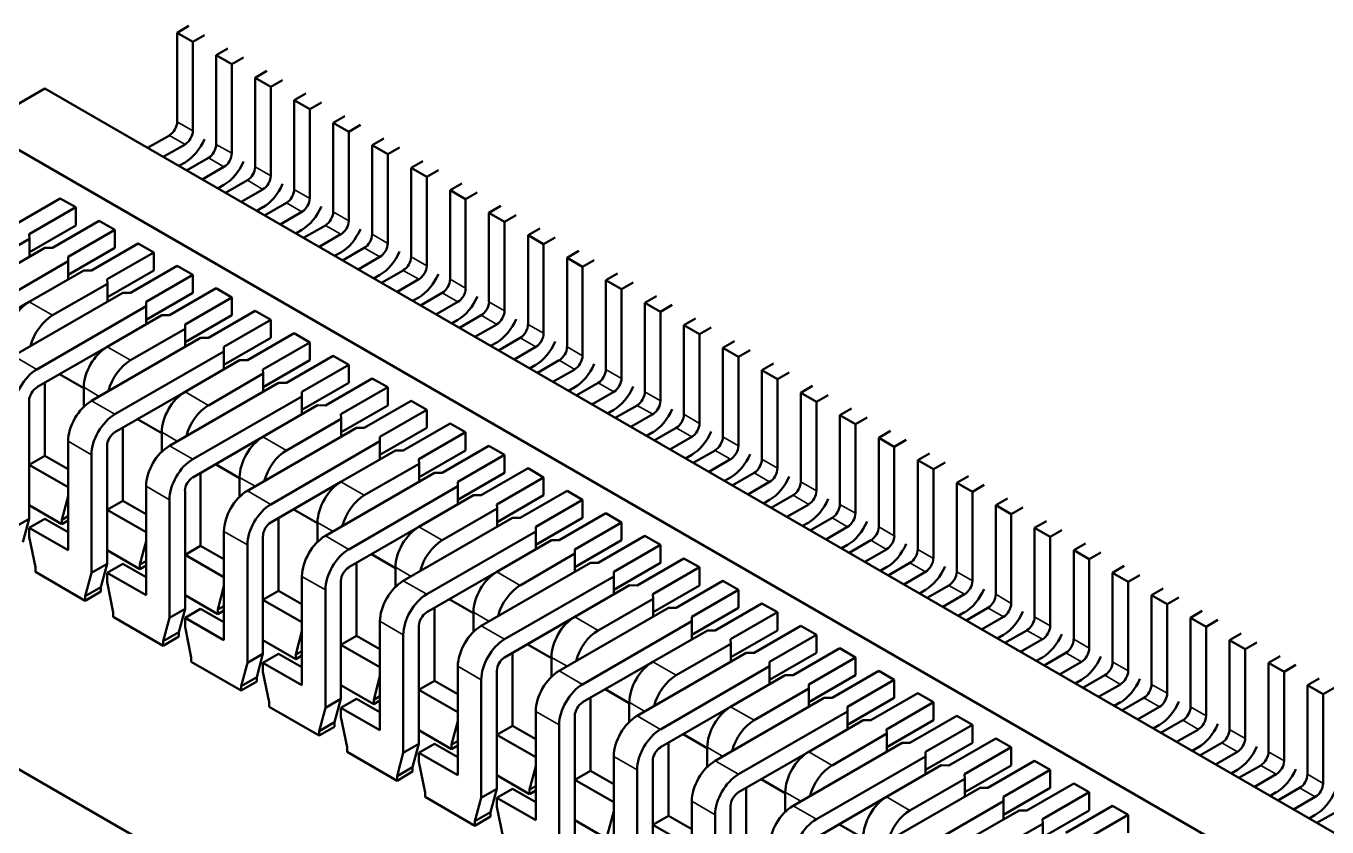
# Model space of a CAD drawing. Header units: millimetres. Extents: x 3137 to 5094, y 789 to 1822.
# Drawn here: x 3994.43 to 4006.23, y 1504.37 to 1511.64 of the extents above; entities that cross this region are included whole.
import ezdxf

# ---------------------------------------------------------------- set-up
doc = ezdxf.new("R2010")
doc.units = ezdxf.units.MM
doc.header["$LTSCALE"] = 1.8
doc.layers.add('외형선(ISO)', color=7, linetype='Continuous', lineweight=50)
doc.layers.add('좁은 외형선(ISO)', color=7, linetype='Continuous', lineweight=35)

msp = doc.modelspace()

# ---------------------------------------------------------------- linework, layer by layer
at = {"layer": '외형선(ISO)'}
for p, q in [((3995.91, 1511.638), (3995.804, 1511.577)), ((3995.804, 1510.768), (3995.804, 1511.577)), ((3995.945, 1511.495), (3995.804, 1511.577)), ((3995.945, 1511.495), (3996.052, 1511.556)), ((3995.945, 1510.687), (3995.945, 1511.495)), ((3996.158, 1511.372), (3996.264, 1511.434)), ((3996.299, 1511.291), (3996.158, 1511.372)), ((3996.158, 1510.564), (3996.158, 1511.372)), ((3996.405, 1511.352), (3996.299, 1511.291)), ((3996.299, 1510.483), (3996.299, 1511.291)), ((3996.617, 1511.23), (3996.511, 1511.168)), ((3996.653, 1511.087), (3996.511, 1511.168)), ((3996.511, 1510.36), (3996.511, 1511.168)), ((3996.653, 1511.087), (3996.759, 1511.148)), ((3996.653, 1510.279), (3996.653, 1511.087)), ((3994.602, 1511.07), (3994.001, 1510.723)), ((4024.159, 1494.006), (3994.602, 1511.07)), ((3996.865, 1510.964), (3996.971, 1511.025)), ((3997.006, 1510.883), (3996.865, 1510.964)), ((3996.865, 1510.156), (3996.865, 1510.964)), ((3997.112, 1510.944), (3997.006, 1510.883)), ((3997.006, 1510.074), (3997.006, 1510.883)), ((3997.324, 1510.821), (3997.218, 1510.76)), ((3997.36, 1510.678), (3997.218, 1510.76)), ((3997.218, 1509.952), (3997.218, 1510.76)), ((3997.36, 1510.678), (3997.466, 1510.74)), ((3994.001, 1510.723), (4023.558, 1493.659)), ((3995.733, 1510.646), (3995.535, 1510.532)), ((3997.36, 1509.87), (3997.36, 1510.678)), ((3997.572, 1510.556), (3997.678, 1510.617)), ((3995.875, 1510.564), (3995.677, 1510.45)), ((3997.572, 1509.748), (3997.572, 1510.556)), ((3997.713, 1510.474), (3997.572, 1510.556)), ((3997.819, 1510.536), (3997.713, 1510.474)), ((3995.875, 1510.401), (3995.818, 1510.368)), ((3995.889, 1510.327), (3996.087, 1510.442)), ((3997.713, 1509.666), (3997.713, 1510.474)), ((3998.031, 1510.413), (3997.925, 1510.352)), ((3996.228, 1510.36), (3996.03, 1510.246)), ((3998.067, 1510.27), (3997.925, 1510.352)), ((3997.925, 1509.544), (3997.925, 1510.352)), ((3998.067, 1510.27), (3998.173, 1510.331)), ((3998.067, 1509.462), (3998.067, 1510.27)), ((3996.172, 1510.164), (3996.228, 1510.197)), ((3996.44, 1510.238), (3996.242, 1510.123)), ((3996.582, 1510.156), (3996.384, 1510.042)), ((3998.279, 1510.148), (3998.385, 1510.209)), ((3998.279, 1509.34), (3998.279, 1510.148)), ((3998.42, 1510.066), (3998.279, 1510.148)), ((3994.743, 1510.074), (3994.319, 1509.829)), ((3994.885, 1509.993), (3994.743, 1510.074)), ((3996.596, 1509.919), (3996.794, 1510.034)), ((3998.526, 1510.127), (3998.42, 1510.066)), ((3998.42, 1509.258), (3998.42, 1510.066)), ((3994.885, 1509.993), (3994.461, 1509.748)), ((3994.885, 1509.993), (3994.885, 1509.829)), ((3996.582, 1509.993), (3996.525, 1509.96)), ((3996.935, 1509.952), (3996.737, 1509.838)), ((3998.739, 1510.005), (3998.632, 1509.944)), ((3998.774, 1509.862), (3998.632, 1509.944)), ((3998.632, 1509.135), (3998.632, 1509.944)), ((3998.774, 1509.862), (3998.88, 1509.923)), ((3994.885, 1509.829), (3994.463, 1509.586)), ((3994.673, 1509.625), (3995.097, 1509.87)), ((3995.238, 1509.789), (3994.814, 1509.544)), ((3995.238, 1509.789), (3995.097, 1509.87)), ((3995.238, 1509.625), (3995.238, 1509.789)), ((3996.879, 1509.756), (3996.935, 1509.789)), ((3997.148, 1509.829), (3996.949, 1509.715)), ((3998.774, 1509.054), (3998.774, 1509.862)), ((3998.986, 1509.739), (3999.092, 1509.801)), ((3993.966, 1509.421), (3994.463, 1509.708)), ((3994.461, 1509.748), (3994.463, 1509.708)), ((3994.463, 1509.545), (3994.463, 1509.708)), ((3995.45, 1509.666), (3995.026, 1509.421)), ((3995.592, 1509.584), (3995.45, 1509.666)), ((3997.289, 1509.748), (3997.091, 1509.633)), ((3998.986, 1508.931), (3998.986, 1509.739)), ((3999.127, 1509.658), (3998.986, 1509.739)), ((3999.233, 1509.719), (3999.127, 1509.658)), ((3994.602, 1509.625), (3993.612, 1509.054)), ((3994.673, 1509.625), (3994.602, 1509.625)), ((3994.814, 1509.38), (3995.238, 1509.625)), ((3995.592, 1509.584), (3995.168, 1509.34)), ((3995.592, 1509.584), (3995.592, 1509.421)), ((3997.289, 1509.584), (3997.232, 1509.552)), ((3997.303, 1509.511), (3997.501, 1509.625)), ((3999.127, 1508.85), (3999.127, 1509.658)), ((3999.446, 1509.597), (3999.34, 1509.535)), ((3993.824, 1508.931), (3994.814, 1509.503)), ((3994.814, 1509.503), (3994.814, 1509.544)), ((3994.814, 1509.34), (3994.814, 1509.503)), ((3995.38, 1509.217), (3995.804, 1509.462)), ((3995.945, 1509.38), (3995.804, 1509.462)), ((3997.643, 1509.544), (3997.444, 1509.429)), ((3999.481, 1509.454), (3999.34, 1509.535)), ((3999.34, 1508.727), (3999.34, 1509.535)), ((3999.481, 1509.454), (3999.587, 1509.515)), ((3999.481, 1508.646), (3999.481, 1509.454)), ((3994.956, 1509.421), (3994.461, 1509.135)), ((3994.956, 1509.421), (3995.026, 1509.421)), ((3995.168, 1509.34), (3995.17, 1509.3)), ((3995.592, 1509.421), (3995.17, 1509.178)), ((3995.945, 1509.38), (3995.521, 1509.135)), ((3995.945, 1509.217), (3995.945, 1509.38)), ((3997.586, 1509.348), (3997.643, 1509.38)), ((3997.855, 1509.421), (3997.656, 1509.307)), ((3997.996, 1509.34), (3997.798, 1509.225)), ((3999.693, 1509.331), (3999.799, 1509.392)), ((3999.835, 1509.25), (3999.693, 1509.331)), ((3999.693, 1508.523), (3999.693, 1509.331)), ((3999.941, 1509.311), (3999.835, 1509.25)), ((3995.309, 1509.217), (3994.319, 1508.646)), ((3994.673, 1509.013), (3995.17, 1509.3)), ((3995.17, 1509.137), (3995.17, 1509.3)), ((3995.38, 1509.217), (3995.309, 1509.217)), ((3995.521, 1508.972), (3995.945, 1509.217)), ((3996.158, 1509.258), (3995.733, 1509.013)), ((3996.299, 1509.176), (3996.158, 1509.258)), ((3998.01, 1509.103), (3998.208, 1509.217)), ((3999.835, 1508.441), (3999.835, 1509.25)), ((3994.461, 1509.135), (3993.824, 1508.768)), ((3994.531, 1508.523), (3995.521, 1509.095)), ((3995.521, 1509.095), (3995.521, 1509.135)), ((3995.521, 1508.931), (3995.521, 1509.095)), ((3996.299, 1509.176), (3995.875, 1508.931)), ((3996.299, 1509.176), (3996.299, 1509.013)), ((3997.996, 1509.176), (3997.939, 1509.144)), ((3998.35, 1509.135), (3998.151, 1509.021)), ((4000.153, 1509.188), (4000.047, 1509.127)), ((4000.188, 1509.045), (4000.047, 1509.127)), ((4000.047, 1508.319), (4000.047, 1509.127)), ((4000.188, 1509.045), (4000.294, 1509.107)), ((3995.663, 1509.013), (3995.168, 1508.727)), ((3995.663, 1509.013), (3995.733, 1509.013)), ((3996.299, 1509.013), (3995.877, 1508.769)), ((3996.087, 1508.809), (3996.511, 1509.054)), ((3996.653, 1508.972), (3996.228, 1508.727)), ((3996.653, 1508.972), (3996.511, 1509.054)), ((3996.653, 1508.809), (3996.653, 1508.972)), ((3998.293, 1508.939), (3998.35, 1508.972)), ((3998.562, 1509.013), (3998.364, 1508.899)), ((4000.188, 1508.237), (4000.188, 1509.045)), ((4000.4, 1508.923), (4000.506, 1508.984)), ((3995.38, 1508.605), (3995.877, 1508.892)), ((3995.875, 1508.931), (3995.877, 1508.892)), ((3995.877, 1508.728), (3995.877, 1508.892)), ((3996.865, 1508.85), (3996.44, 1508.605)), ((3997.006, 1508.768), (3996.865, 1508.85)), ((3998.703, 1508.931), (3998.505, 1508.817)), ((4000.4, 1508.115), (4000.4, 1508.923)), ((4000.542, 1508.841), (4000.4, 1508.923)), ((4000.648, 1508.903), (4000.542, 1508.841)), ((4000.542, 1508.033), (4000.542, 1508.841)), ((3995.168, 1508.727), (3994.531, 1508.36)), ((3996.016, 1508.809), (3995.026, 1508.237)), ((3996.087, 1508.809), (3996.016, 1508.809)), ((3996.228, 1508.564), (3996.653, 1508.809)), ((3996.228, 1508.686), (3996.228, 1508.727)), ((3997.006, 1508.768), (3996.582, 1508.523)), ((3997.006, 1508.768), (3997.006, 1508.605)), ((3998.703, 1508.768), (3998.646, 1508.735)), ((3998.717, 1508.694), (3998.915, 1508.809)), ((3999.057, 1508.727), (3998.859, 1508.613)), ((4000.86, 1508.78), (4000.754, 1508.719)), ((4000.754, 1507.911), (4000.754, 1508.719)), ((4000.895, 1508.637), (4000.754, 1508.719)), ((3995.238, 1508.115), (3996.228, 1508.686)), ((3996.37, 1508.605), (3995.875, 1508.319)), ((3996.228, 1508.523), (3996.228, 1508.686)), ((3996.37, 1508.605), (3996.44, 1508.605)), ((3997.006, 1508.605), (3996.584, 1508.361)), ((3996.794, 1508.401), (3997.218, 1508.646)), ((3997.36, 1508.564), (3997.218, 1508.646)), ((3999.269, 1508.605), (3999.071, 1508.49)), ((4000.895, 1508.637), (4001.001, 1508.698)), ((4000.895, 1507.829), (4000.895, 1508.637)), ((3996.087, 1508.196), (3996.584, 1508.484)), ((3996.582, 1508.523), (3996.584, 1508.484)), ((3996.584, 1508.32), (3996.584, 1508.484)), ((3997.36, 1508.564), (3996.935, 1508.319)), ((3997.36, 1508.401), (3997.36, 1508.564)), ((3999, 1508.531), (3999.057, 1508.564)), ((3999.41, 1508.523), (3999.212, 1508.409)), ((4001.107, 1508.515), (4001.213, 1508.576)), ((4001.249, 1508.433), (4001.107, 1508.515)), ((4001.107, 1507.707), (4001.107, 1508.515)), ((4001.355, 1508.494), (4001.249, 1508.433)), ((3994.602, 1507.739), (3994.602, 1508.401)), ((3994.956, 1508.351), (3994.736, 1508.478)), ((3996.723, 1508.401), (3995.733, 1507.829)), ((3996.794, 1508.401), (3996.723, 1508.401)), ((3996.935, 1508.156), (3997.36, 1508.401)), ((3997.572, 1508.441), (3997.148, 1508.196)), ((3997.713, 1508.36), (3997.572, 1508.441)), ((3999.424, 1508.286), (3999.622, 1508.401)), ((4001.249, 1507.625), (4001.249, 1508.433)), ((4001.567, 1508.372), (4001.461, 1508.311)), ((3994.956, 1508.36), (3994.956, 1508.182)), ((3995.875, 1508.319), (3995.238, 1507.952)), ((3995.945, 1507.707), (3996.935, 1508.278)), ((3996.935, 1508.278), (3996.935, 1508.319)), ((3996.935, 1508.115), (3996.935, 1508.278)), ((3997.713, 1508.36), (3997.289, 1508.115)), ((3997.713, 1508.36), (3997.713, 1508.196)), ((3999.41, 1508.36), (3999.354, 1508.327)), ((3999.764, 1508.319), (3999.566, 1508.205)), ((4001.461, 1507.502), (4001.461, 1508.311)), ((4001.602, 1508.229), (4001.461, 1508.311)), ((4001.602, 1508.229), (4001.708, 1508.29)), ((3994.461, 1508.237), (3994.461, 1507.167)), ((3997.077, 1508.197), (3996.582, 1507.911)), ((3997.077, 1508.197), (3997.148, 1508.196)), ((3997.713, 1508.196), (3997.291, 1507.953)), ((3997.501, 1507.992), (3997.925, 1508.237)), ((3998.067, 1508.156), (3997.643, 1507.911)), ((3998.067, 1508.156), (3997.925, 1508.237)), ((3998.067, 1507.992), (3998.067, 1508.156)), ((3999.707, 1508.123), (3999.764, 1508.156)), ((3999.976, 1508.196), (3999.778, 1508.082)), ((4001.602, 1507.421), (4001.602, 1508.229)), ((4001.814, 1508.106), (4001.921, 1508.168)), ((3995.663, 1507.943), (3995.443, 1508.07)), ((3996.794, 1507.788), (3997.291, 1508.075)), ((3997.289, 1508.115), (3997.291, 1508.075)), ((3997.291, 1507.912), (3997.291, 1508.075)), ((3998.279, 1508.033), (3997.855, 1507.788)), ((3998.42, 1507.952), (3998.279, 1508.033)), ((4000.117, 1508.115), (3999.919, 1508)), ((4001.956, 1508.025), (4001.814, 1508.106)), ((4001.814, 1507.298), (4001.814, 1508.106)), ((4002.062, 1508.086), (4001.956, 1508.025)), ((4001.956, 1507.217), (4001.956, 1508.025)), ((3995.309, 1507.331), (3995.309, 1507.992)), ((3995.663, 1507.952), (3995.663, 1507.774)), ((3996.582, 1507.911), (3995.945, 1507.543)), ((3997.43, 1507.992), (3996.44, 1507.421)), ((3997.501, 1507.992), (3997.43, 1507.992)), ((3997.643, 1507.747), (3998.067, 1507.992)), ((3997.643, 1507.87), (3997.643, 1507.911)), ((3998.42, 1507.952), (3997.996, 1507.707)), ((3998.42, 1507.952), (3998.42, 1507.788)), ((4000.117, 1507.952), (4000.061, 1507.919)), ((4000.131, 1507.878), (4000.33, 1507.992)), ((4000.471, 1507.911), (4000.273, 1507.796)), ((4002.274, 1507.964), (4002.168, 1507.902)), ((4002.309, 1507.821), (4002.168, 1507.902)), ((4002.168, 1507.094), (4002.168, 1507.902)), ((3994.814, 1507.87), (3994.814, 1506.882)), ((3995.168, 1507.829), (3995.168, 1506.759)), ((3996.653, 1507.298), (3997.643, 1507.87)), ((3997.784, 1507.788), (3997.289, 1507.502)), ((3997.643, 1507.707), (3997.643, 1507.87)), ((3997.784, 1507.788), (3997.855, 1507.788)), ((3998.42, 1507.788), (3997.998, 1507.545)), ((3998.208, 1507.584), (3998.632, 1507.829)), ((3998.774, 1507.747), (3998.632, 1507.829)), ((4000.683, 1507.788), (4000.485, 1507.674)), ((4002.309, 1507.821), (4002.415, 1507.882)), ((4002.309, 1507.013), (4002.309, 1507.821)), ((3994.461, 1507.657), (3994.602, 1507.739)), ((3994.814, 1507.453), (3994.461, 1507.657)), ((3994.814, 1507.617), (3994.602, 1507.739)), ((3995.026, 1507.747), (3995.026, 1506.678)), ((3996.37, 1507.535), (3996.15, 1507.662)), ((3997.501, 1507.38), (3997.998, 1507.667)), ((3997.996, 1507.707), (3997.998, 1507.667)), ((3997.998, 1507.504), (3997.998, 1507.667)), ((3998.774, 1507.747), (3998.35, 1507.502)), ((3998.774, 1507.584), (3998.774, 1507.747)), ((4000.414, 1507.715), (4000.471, 1507.747)), ((4000.824, 1507.707), (4000.626, 1507.592)), ((4002.522, 1507.698), (4002.628, 1507.759)), ((4002.522, 1506.89), (4002.522, 1507.698)), ((4002.663, 1507.617), (4002.522, 1507.698)), ((4002.769, 1507.678), (4002.663, 1507.617)), ((3996.016, 1506.923), (3996.016, 1507.584)), ((3996.37, 1507.543), (3996.37, 1507.366)), ((3998.137, 1507.584), (3997.148, 1507.013)), ((3998.208, 1507.584), (3998.137, 1507.584)), ((3998.35, 1507.339), (3998.774, 1507.584)), ((3998.986, 1507.625), (3998.562, 1507.38)), ((3999.127, 1507.543), (3998.703, 1507.298)), ((3999.127, 1507.543), (3998.986, 1507.625)), ((3999.127, 1507.543), (3999.127, 1507.38)), ((4000.824, 1507.543), (4000.768, 1507.511)), ((4000.838, 1507.47), (4001.037, 1507.584)), ((4002.663, 1506.808), (4002.663, 1507.617)), ((4002.981, 1507.555), (4002.875, 1507.494)), ((3995.521, 1507.462), (3995.521, 1506.473)), ((3995.875, 1507.421), (3995.875, 1506.351)), ((3997.289, 1507.502), (3996.653, 1507.135)), ((3997.36, 1506.89), (3998.35, 1507.462)), ((3998.35, 1507.462), (3998.35, 1507.502)), ((3998.35, 1507.298), (3998.35, 1507.462)), ((3998.915, 1507.176), (3999.34, 1507.421)), ((3999.481, 1507.339), (3999.34, 1507.421)), ((4001.178, 1507.502), (4000.98, 1507.388)), ((4003.017, 1507.412), (4002.875, 1507.494)), ((4002.875, 1506.686), (4002.875, 1507.494)), ((4003.017, 1507.412), (4003.123, 1507.474)), ((3994.758, 1507.159), (3994.814, 1507.372)), ((3995.168, 1507.249), (3995.309, 1507.331)), ((3995.521, 1507.208), (3995.309, 1507.331)), ((3995.733, 1507.339), (3995.733, 1506.269)), ((3998.491, 1507.38), (3997.996, 1507.094)), ((3998.491, 1507.38), (3998.562, 1507.38)), ((3999.127, 1507.38), (3998.705, 1507.136)), ((3999.481, 1507.339), (3999.057, 1507.094)), ((3999.481, 1507.176), (3999.481, 1507.339)), ((4001.121, 1507.306), (4001.178, 1507.339)), ((4001.39, 1507.38), (4001.192, 1507.266)), ((4003.017, 1506.604), (4003.017, 1507.412)), ((4003.229, 1507.29), (4003.335, 1507.351)), ((3994.758, 1507.119), (3994.461, 1507.29)), ((3994.758, 1507.159), (3994.814, 1507.192)), ((3995.521, 1507.045), (3995.168, 1507.249)), ((3997.077, 1507.127), (3996.857, 1507.253)), ((3998.208, 1506.972), (3998.705, 1507.259)), ((3998.703, 1507.298), (3998.705, 1507.259)), ((3998.705, 1507.095), (3998.705, 1507.259)), ((3999.693, 1507.217), (3999.269, 1506.972)), ((3999.835, 1507.135), (3999.693, 1507.217)), ((4001.532, 1507.298), (4001.333, 1507.184)), ((4003.37, 1507.208), (4003.229, 1507.29)), ((4003.229, 1506.482), (4003.229, 1507.29)), ((4003.476, 1507.27), (4003.37, 1507.208)), ((4003.37, 1506.4), (4003.37, 1507.208)), ((3994.461, 1507.167), (3994.319, 1507.086)), ((3994.404, 1506.955), (3994.461, 1507.167)), ((3994.461, 1507.086), (3994.602, 1507.167)), ((3994.814, 1506.882), (3994.461, 1507.086)), ((3994.461, 1507.004), (3994.461, 1507.086)), ((3994.814, 1507.045), (3994.602, 1507.167)), ((3994.758, 1507.159), (3994.758, 1507.119)), ((3994.814, 1507.151), (3994.758, 1507.119)), ((3996.723, 1506.514), (3996.723, 1507.176)), ((3997.077, 1507.135), (3997.077, 1506.958)), ((3997.996, 1507.094), (3997.36, 1506.727)), ((3998.845, 1507.176), (3997.855, 1506.604)), ((3998.915, 1507.176), (3998.845, 1507.176)), ((3999.057, 1506.931), (3999.481, 1507.176)), ((3999.057, 1507.053), (3999.057, 1507.094)), ((3999.835, 1507.135), (3999.41, 1506.89)), ((3999.835, 1507.135), (3999.835, 1506.972)), ((4001.532, 1507.135), (4001.475, 1507.102)), ((4001.546, 1507.061), (4001.744, 1507.176)), ((4001.885, 1507.094), (4001.687, 1506.98)), ((4003.688, 1507.147), (4003.582, 1507.086)), ((4003.582, 1506.278), (4003.582, 1507.086)), ((4003.724, 1507.004), (4003.582, 1507.086)), ((3994.461, 1507.004), (3994.517, 1506.727)), ((3995.465, 1506.751), (3995.521, 1506.963)), ((3996.228, 1507.053), (3996.228, 1506.065)), ((3996.582, 1507.013), (3996.582, 1505.943)), ((3998.067, 1506.482), (3999.057, 1507.053)), ((3999.199, 1506.972), (3998.703, 1506.686)), ((3999.057, 1506.89), (3999.057, 1507.053)), ((3999.199, 1506.972), (3999.269, 1506.972)), ((3999.835, 1506.972), (3999.412, 1506.728)), ((3999.622, 1506.768), (4000.047, 1507.013)), ((4000.188, 1506.931), (4000.047, 1507.013)), ((4002.097, 1506.972), (4001.899, 1506.857)), ((4003.724, 1507.004), (4003.83, 1507.065)), ((4003.724, 1506.196), (4003.724, 1507.004)), ((3990.996, 1506.841), (4019.987, 1490.103)), ((3995.465, 1506.71), (3995.168, 1506.882)), ((3995.875, 1506.841), (3996.016, 1506.923)), ((3996.228, 1506.637), (3995.875, 1506.841)), ((3996.228, 1506.8), (3996.016, 1506.923)), ((3996.44, 1506.931), (3996.44, 1505.861)), ((3997.784, 1506.718), (3997.565, 1506.845)), ((3998.915, 1506.563), (3999.412, 1506.851)), ((3999.41, 1506.89), (3999.412, 1506.851)), ((3999.412, 1506.687), (3999.412, 1506.851)), ((4000.188, 1506.931), (3999.764, 1506.686)), ((4000.188, 1506.768), (4000.188, 1506.931)), ((4001.828, 1506.898), (4001.885, 1506.931)), ((4002.239, 1506.89), (4002.041, 1506.776)), ((4003.936, 1506.882), (4004.042, 1506.943)), ((4003.936, 1506.074), (4003.936, 1506.882)), ((4004.077, 1506.8), (4003.936, 1506.882)), ((4004.183, 1506.861), (4004.077, 1506.8)), ((3994.517, 1506.686), (3994.517, 1506.727)), ((3995.168, 1506.759), (3995.026, 1506.678)), ((3995.111, 1506.547), (3995.168, 1506.759)), ((3995.168, 1506.678), (3995.309, 1506.759)), ((3995.521, 1506.637), (3995.309, 1506.759)), ((3995.465, 1506.751), (3995.521, 1506.784)), ((3995.465, 1506.751), (3995.465, 1506.71)), ((3995.521, 1506.743), (3995.465, 1506.71)), ((3997.43, 1506.106), (3997.43, 1506.768)), ((3997.784, 1506.727), (3997.784, 1506.549)), ((3999.552, 1506.768), (3998.562, 1506.196)), ((3999.622, 1506.768), (3999.552, 1506.768)), ((3999.764, 1506.523), (4000.188, 1506.768)), ((4000.4, 1506.808), (3999.976, 1506.563)), ((4000.542, 1506.727), (4000.117, 1506.482)), ((4000.542, 1506.727), (4000.4, 1506.808)), ((4000.542, 1506.727), (4000.542, 1506.563)), ((4002.239, 1506.727), (4002.182, 1506.694)), ((4002.253, 1506.653), (4002.451, 1506.768)), ((4004.077, 1505.992), (4004.077, 1506.8)), ((4004.395, 1506.739), (4004.289, 1506.678)), ((3994.97, 1506.424), (3994.517, 1506.686)), ((3994.97, 1506.465), (3995.026, 1506.678)), ((3995.521, 1506.473), (3995.168, 1506.678)), ((3995.168, 1506.596), (3995.168, 1506.678)), ((3995.168, 1506.596), (3995.224, 1506.318)), ((3996.935, 1506.645), (3996.935, 1505.657)), ((3997.289, 1506.604), (3997.289, 1505.534)), ((3998.703, 1506.686), (3998.067, 1506.319)), ((3998.774, 1506.074), (3999.764, 1506.645)), ((3999.764, 1506.645), (3999.764, 1506.686)), ((3999.764, 1506.482), (3999.764, 1506.645)), ((4000.33, 1506.359), (4000.754, 1506.604)), ((4000.895, 1506.523), (4000.754, 1506.604)), ((4002.592, 1506.686), (4002.394, 1506.572)), ((4004.289, 1505.869), (4004.289, 1506.678)), ((4004.431, 1506.596), (4004.289, 1506.678)), ((4004.431, 1506.596), (4004.537, 1506.657)), ((4004.431, 1505.788), (4004.431, 1506.596)), ((3994.97, 1506.465), (3995.111, 1506.547)), ((3995.111, 1506.506), (3994.97, 1506.424)), ((3995.111, 1506.547), (3995.111, 1506.506)), ((3996.172, 1506.343), (3996.228, 1506.555)), ((3996.582, 1506.433), (3996.723, 1506.514)), ((3996.935, 1506.392), (3996.723, 1506.514)), ((3997.148, 1506.523), (3997.148, 1505.453)), ((3999.906, 1506.564), (3999.41, 1506.278)), ((3999.906, 1506.564), (3999.976, 1506.563)), ((4000.117, 1506.482), (4000.12, 1506.442)), ((4000.542, 1506.563), (4000.12, 1506.32)), ((4000.895, 1506.523), (4000.471, 1506.278)), ((4000.895, 1506.359), (4000.895, 1506.523)), ((4002.536, 1506.49), (4002.592, 1506.523)), ((4002.804, 1506.563), (4002.606, 1506.449)), ((4002.946, 1506.482), (4002.748, 1506.367)), ((4004.643, 1506.473), (4004.749, 1506.535)), ((3994.97, 1506.424), (3994.97, 1506.465)), ((3996.172, 1506.302), (3995.875, 1506.473)), ((3996.172, 1506.343), (3996.228, 1506.375)), ((3996.935, 1506.229), (3996.582, 1506.433)), ((3998.137, 1505.698), (3998.137, 1506.359)), ((3998.491, 1506.31), (3998.272, 1506.437)), ((4000.259, 1506.359), (3999.269, 1505.788)), ((3999.622, 1506.155), (4000.12, 1506.442)), ((4000.12, 1506.279), (4000.12, 1506.442)), ((4000.33, 1506.359), (4000.259, 1506.359)), ((4000.471, 1506.114), (4000.895, 1506.359)), ((4001.107, 1506.4), (4000.683, 1506.155)), ((4001.249, 1506.319), (4001.107, 1506.4)), ((4002.96, 1506.245), (4003.158, 1506.359)), ((4004.784, 1506.392), (4004.643, 1506.473)), ((4004.643, 1505.665), (4004.643, 1506.473)), ((4004.89, 1506.453), (4004.784, 1506.392)), ((4004.784, 1505.584), (4004.784, 1506.392)), ((3995.224, 1506.278), (3995.224, 1506.318)), ((3995.677, 1506.016), (3995.224, 1506.278)), ((3995.677, 1506.057), (3995.733, 1506.269)), ((3995.875, 1506.351), (3995.733, 1506.269)), ((3995.818, 1506.139), (3995.875, 1506.351)), ((3995.875, 1506.269), (3996.016, 1506.351)), ((3996.228, 1506.065), (3995.875, 1506.269)), ((3995.875, 1506.188), (3995.875, 1506.269)), ((3996.228, 1506.229), (3996.016, 1506.351)), ((3996.172, 1506.343), (3996.172, 1506.302)), ((3996.228, 1506.335), (3996.172, 1506.302)), ((3998.491, 1506.319), (3998.491, 1506.141)), ((3999.41, 1506.278), (3998.774, 1505.91)), ((4000.471, 1506.237), (4000.471, 1506.278)), ((4001.249, 1506.319), (4000.824, 1506.074)), ((4001.249, 1506.319), (4001.249, 1506.155)), ((4002.946, 1506.319), (4002.889, 1506.286)), ((4003.299, 1506.278), (4003.101, 1506.163)), ((4005.102, 1506.331), (4004.996, 1506.269)), ((4004.996, 1505.461), (4004.996, 1506.269)), ((4005.138, 1506.188), (4004.996, 1506.269)), ((4005.138, 1506.188), (4005.244, 1506.249)), ((3995.677, 1506.057), (3995.818, 1506.139)), ((3995.818, 1506.139), (3995.818, 1506.098)), ((3995.875, 1506.188), (3995.931, 1505.91)), ((3996.879, 1505.935), (3996.935, 1506.147)), ((3997.643, 1506.237), (3997.643, 1505.249)), ((3997.996, 1506.196), (3997.996, 1505.126)), ((3999.481, 1505.665), (4000.471, 1506.237)), ((4000.613, 1506.155), (4000.117, 1505.869)), ((4000.471, 1506.074), (4000.471, 1506.237)), ((4000.613, 1506.155), (4000.683, 1506.155)), ((4001.249, 1506.155), (4000.827, 1505.912)), ((4001.037, 1505.951), (4001.461, 1506.196)), ((4001.602, 1506.114), (4001.461, 1506.196)), ((4003.511, 1506.155), (4003.313, 1506.041)), ((4005.138, 1505.38), (4005.138, 1506.188)), ((4005.35, 1506.065), (4005.456, 1506.126)), ((3995.818, 1506.098), (3995.677, 1506.016)), ((3995.677, 1506.016), (3995.677, 1506.057)), ((3996.879, 1505.894), (3996.582, 1506.065)), ((3997.289, 1506.024), (3997.43, 1506.106)), ((3997.643, 1505.82), (3997.289, 1506.024)), ((3997.643, 1505.984), (3997.43, 1506.106)), ((3997.855, 1506.114), (3997.855, 1505.045)), ((3999.198, 1505.902), (3998.979, 1506.029)), ((4000.33, 1505.747), (4000.827, 1506.034)), ((4000.824, 1506.074), (4000.827, 1506.034)), ((4000.827, 1505.871), (4000.827, 1506.034)), ((4001.602, 1506.114), (4001.178, 1505.869)), ((4001.602, 1505.951), (4001.602, 1506.114)), ((4003.243, 1506.082), (4003.299, 1506.114)), ((4003.653, 1506.074), (4003.455, 1505.959)), ((4005.491, 1505.984), (4005.35, 1506.065)), ((4005.35, 1505.257), (4005.35, 1506.065)), ((4005.597, 1506.045), (4005.491, 1505.984)), ((3995.931, 1505.869), (3995.931, 1505.91)), ((3996.582, 1505.943), (3996.44, 1505.861)), ((3996.525, 1505.73), (3996.582, 1505.943)), ((3996.582, 1505.861), (3996.723, 1505.943)), ((3996.935, 1505.82), (3996.723, 1505.943)), ((3996.879, 1505.935), (3996.935, 1505.967)), ((3996.879, 1505.935), (3996.879, 1505.894)), ((3996.935, 1505.926), (3996.879, 1505.894)), ((3998.845, 1505.29), (3998.845, 1505.951)), ((3999.198, 1505.91), (3999.198, 1505.733)), ((4000.966, 1505.951), (3999.976, 1505.38)), ((4001.037, 1505.951), (4000.966, 1505.951)), ((4001.178, 1505.706), (4001.602, 1505.951)), ((4001.814, 1505.992), (4001.39, 1505.747)), ((4001.956, 1505.91), (4001.532, 1505.665)), ((4001.956, 1505.91), (4001.814, 1505.992)), ((4001.956, 1505.91), (4001.956, 1505.747)), ((4003.653, 1505.91), (4003.596, 1505.878)), ((4003.667, 1505.837), (4003.865, 1505.951)), ((4005.491, 1505.175), (4005.491, 1505.984)), ((4005.81, 1505.922), (4005.704, 1505.861)), ((3996.384, 1505.608), (3995.931, 1505.869)), ((3996.384, 1505.649), (3996.44, 1505.861)), ((3996.935, 1505.657), (3996.582, 1505.861)), ((3996.582, 1505.779), (3996.582, 1505.861)), ((3996.582, 1505.779), (3996.638, 1505.502)), ((3998.35, 1505.829), (3998.35, 1504.84)), ((3998.703, 1505.788), (3998.703, 1504.718)), ((4000.117, 1505.869), (3999.481, 1505.502)), ((4000.188, 1505.257), (4001.178, 1505.829)), ((4001.178, 1505.829), (4001.178, 1505.869)), ((4001.178, 1505.665), (4001.178, 1505.829)), ((4001.744, 1505.543), (4002.168, 1505.788)), ((4002.309, 1505.706), (4002.168, 1505.788)), ((4004.006, 1505.869), (4003.808, 1505.755)), ((4005.845, 1505.779), (4005.704, 1505.861)), ((4005.704, 1505.053), (4005.704, 1505.861)), ((4005.845, 1505.779), (4005.951, 1505.841)), ((4005.845, 1504.971), (4005.845, 1505.779)), ((3996.384, 1505.649), (3996.525, 1505.73)), ((3996.525, 1505.69), (3996.384, 1505.608)), ((3996.525, 1505.73), (3996.525, 1505.69)), ((3997.586, 1505.486), (3997.289, 1505.657)), ((3997.586, 1505.526), (3997.643, 1505.739)), ((3997.996, 1505.616), (3998.137, 1505.698)), ((3998.35, 1505.575), (3998.137, 1505.698)), ((3998.562, 1505.706), (3998.562, 1504.636)), ((4001.32, 1505.747), (4000.824, 1505.461)), ((4001.32, 1505.747), (4001.39, 1505.747)), ((4001.532, 1505.665), (4001.534, 1505.626)), ((4001.956, 1505.747), (4001.534, 1505.503)), ((4002.309, 1505.706), (4001.885, 1505.461)), ((4002.309, 1505.543), (4002.309, 1505.706)), ((4003.95, 1505.673), (4004.006, 1505.706)), ((4004.219, 1505.747), (4004.02, 1505.633)), ((4004.36, 1505.665), (4004.162, 1505.551)), ((4006.057, 1505.657), (4006.163, 1505.718)), ((4006.199, 1505.575), (4006.057, 1505.657)), ((4006.057, 1504.849), (4006.057, 1505.657)), ((3996.384, 1505.608), (3996.384, 1505.649)), ((3997.289, 1505.534), (3997.148, 1505.453)), ((3997.232, 1505.322), (3997.289, 1505.534)), ((3997.289, 1505.453), (3997.43, 1505.534)), ((3997.643, 1505.412), (3997.43, 1505.534)), ((3997.586, 1505.526), (3997.643, 1505.559)), ((3998.35, 1505.412), (3997.996, 1505.616)), ((3999.552, 1504.881), (3999.552, 1505.543)), ((3999.905, 1505.494), (3999.686, 1505.62)), ((4001.673, 1505.543), (4000.683, 1504.971)), ((4001.037, 1505.339), (4001.534, 1505.626)), ((4001.534, 1505.462), (4001.534, 1505.626)), ((4001.744, 1505.543), (4001.673, 1505.543)), ((4001.885, 1505.298), (4002.309, 1505.543)), ((4002.522, 1505.584), (4002.097, 1505.339)), ((4002.663, 1505.502), (4002.522, 1505.584)), ((4004.374, 1505.428), (4004.572, 1505.543)), ((4006.305, 1505.637), (4006.199, 1505.575)), ((4006.199, 1504.767), (4006.199, 1505.575)), ((3996.638, 1505.461), (3996.638, 1505.502)), ((3997.091, 1505.2), (3996.638, 1505.461)), ((3997.091, 1505.241), (3997.148, 1505.453)), ((3997.643, 1505.249), (3997.289, 1505.453)), ((3997.289, 1505.371), (3997.289, 1505.453)), ((3997.586, 1505.526), (3997.586, 1505.486)), ((3997.643, 1505.518), (3997.586, 1505.486)), ((3999.057, 1505.42), (3999.057, 1504.432)), ((3999.905, 1505.502), (3999.905, 1505.325)), ((4000.824, 1505.461), (4000.188, 1505.094)), ((4000.895, 1504.849), (4001.885, 1505.42)), ((4001.885, 1505.42), (4001.885, 1505.461)), ((4001.885, 1505.257), (4001.885, 1505.42)), ((4002.663, 1505.502), (4002.239, 1505.257)), ((4002.663, 1505.502), (4002.663, 1505.339)), ((4004.36, 1505.502), (4004.303, 1505.469)), ((4004.714, 1505.461), (4004.515, 1505.347)), ((3997.091, 1505.241), (3997.232, 1505.322)), ((3997.232, 1505.322), (3997.232, 1505.281)), ((3997.289, 1505.371), (3997.346, 1505.094)), ((3998.293, 1505.118), (3998.35, 1505.33)), ((3999.269, 1505.298), (3999.269, 1504.228)), ((3999.41, 1505.38), (3999.41, 1504.31)), ((4002.027, 1505.339), (4001.532, 1505.053)), ((4002.027, 1505.339), (4002.097, 1505.339)), ((4002.663, 1505.339), (4002.241, 1505.095)), ((4002.451, 1505.135), (4002.875, 1505.38)), ((4003.017, 1505.298), (4002.592, 1505.053)), ((4003.017, 1505.298), (4002.875, 1505.38)), ((4003.017, 1505.135), (4003.017, 1505.298)), ((4004.657, 1505.265), (4004.714, 1505.298)), ((4004.926, 1505.339), (4004.728, 1505.224)), ((3997.232, 1505.281), (3997.091, 1505.2)), ((3997.091, 1505.2), (3997.091, 1505.241)), ((3998.293, 1505.077), (3997.996, 1505.249)), ((3998.703, 1505.208), (3998.845, 1505.29)), ((3999.057, 1505.004), (3998.703, 1505.208)), ((3999.057, 1505.167), (3998.845, 1505.29)), ((4000.612, 1505.085), (4000.393, 1505.212)), ((4001.744, 1504.93), (4002.241, 1505.218)), ((4002.239, 1505.257), (4002.241, 1505.218)), ((4002.241, 1505.054), (4002.241, 1505.218)), ((4005.067, 1505.257), (4004.869, 1505.143)), ((3997.346, 1505.053), (3997.346, 1505.094)), ((3997.996, 1505.126), (3997.855, 1505.045)), ((3997.939, 1504.914), (3997.996, 1505.126)), ((3997.996, 1505.045), (3998.137, 1505.126)), ((3998.35, 1505.004), (3998.137, 1505.126)), ((3998.293, 1505.118), (3998.35, 1505.151)), ((3998.293, 1505.118), (3998.293, 1505.077)), ((3998.35, 1505.11), (3998.293, 1505.077)), ((4000.259, 1504.473), (4000.259, 1505.135)), ((4000.612, 1505.094), (4000.612, 1504.916)), ((4002.38, 1505.135), (4001.39, 1504.563)), ((4002.451, 1505.135), (4002.38, 1505.135)), ((4002.592, 1504.89), (4003.017, 1505.135)), ((4003.229, 1505.175), (4002.804, 1504.93)), ((4003.37, 1505.094), (4002.946, 1504.849)), ((4003.37, 1505.094), (4003.229, 1505.175)), ((4003.37, 1505.094), (4003.37, 1504.93)), ((4005.067, 1505.094), (4005.01, 1505.061)), ((4005.081, 1505.02), (4005.279, 1505.135)), ((3997.798, 1504.791), (3997.346, 1505.053)), ((3997.798, 1504.832), (3997.855, 1505.045)), ((3998.35, 1504.84), (3997.996, 1505.045)), ((3997.996, 1504.963), (3997.996, 1505.045)), ((3997.996, 1504.963), (3998.053, 1504.685)), ((3999.764, 1505.012), (3999.764, 1504.024)), ((4000.117, 1504.971), (4000.117, 1503.902)), ((4001.532, 1505.053), (4000.895, 1504.686)), ((4001.602, 1504.441), (4002.592, 1505.012)), ((4002.592, 1505.012), (4002.592, 1505.053)), ((4002.592, 1504.849), (4002.592, 1505.012)), ((4003.158, 1504.726), (4003.582, 1504.971)), ((4003.724, 1504.89), (4003.582, 1504.971)), ((4005.421, 1505.053), (4005.223, 1504.939)), ((3997.798, 1504.832), (3997.939, 1504.914)), ((3997.939, 1504.873), (3997.798, 1504.791)), ((3997.798, 1504.791), (3997.798, 1504.832)), ((3997.939, 1504.914), (3997.939, 1504.873)), ((3999, 1504.669), (3998.703, 1504.84)), ((3999, 1504.71), (3999.057, 1504.922)), ((3999.41, 1504.8), (3999.552, 1504.881)), ((3999.764, 1504.759), (3999.552, 1504.881)), ((3999.976, 1504.89), (3999.976, 1503.82)), ((4002.734, 1504.931), (4002.239, 1504.645)), ((4002.734, 1504.931), (4002.804, 1504.93)), ((4002.946, 1504.849), (4002.948, 1504.809)), ((4003.37, 1504.93), (4002.948, 1504.687)), ((4003.724, 1504.89), (4003.299, 1504.645)), ((4003.724, 1504.726), (4003.724, 1504.89)), ((4005.364, 1504.857), (4005.421, 1504.89)), ((4005.633, 1504.93), (4005.435, 1504.816)), ((4005.774, 1504.849), (4005.576, 1504.734)), ((3998.703, 1504.718), (3998.562, 1504.636)), ((3998.647, 1504.506), (3998.703, 1504.718)), ((3998.703, 1504.636), (3998.845, 1504.718)), ((3999.057, 1504.596), (3998.845, 1504.718)), ((3999, 1504.71), (3999.057, 1504.742)), ((3999, 1504.71), (3999, 1504.669)), ((3999.764, 1504.596), (3999.41, 1504.8)), ((4000.966, 1504.065), (4000.966, 1504.726)), ((4001.319, 1504.677), (4001.1, 1504.804)), ((4003.087, 1504.726), (4002.097, 1504.155)), ((4002.451, 1504.522), (4002.948, 1504.809)), ((4002.948, 1504.646), (4002.948, 1504.809)), ((4003.158, 1504.726), (4003.087, 1504.726)), ((4003.299, 1504.481), (4003.724, 1504.726)), ((4003.936, 1504.767), (4003.511, 1504.522)), ((4004.077, 1504.686), (4003.936, 1504.767)), ((4005.788, 1504.612), (4005.986, 1504.726)), ((3998.053, 1504.645), (3998.053, 1504.685)), ((3998.505, 1504.383), (3998.053, 1504.645)), ((3998.505, 1504.424), (3998.562, 1504.636)), ((3999.057, 1504.432), (3998.703, 1504.636)), ((3998.703, 1504.555), (3998.703, 1504.636)), ((3999.057, 1504.702), (3999, 1504.669)), ((4000.471, 1504.604), (4000.471, 1503.616)), ((4001.319, 1504.686), (4001.319, 1504.508)), ((4002.239, 1504.645), (4001.602, 1504.277)), ((4002.309, 1504.032), (4003.299, 1504.604)), ((4003.299, 1504.604), (4003.299, 1504.645)), ((4003.299, 1504.441), (4003.299, 1504.604)), ((4004.077, 1504.686), (4003.653, 1504.441)), ((4004.077, 1504.686), (4004.077, 1504.522)), ((4005.774, 1504.686), (4005.718, 1504.653)), ((4006.128, 1504.645), (4005.93, 1504.53)), ((3998.505, 1504.424), (3998.647, 1504.506)), ((3998.647, 1504.506), (3998.647, 1504.465)), ((3998.703, 1504.555), (3998.76, 1504.277)), ((3999.707, 1504.302), (3999.764, 1504.514)), ((4000.117, 1504.391), (4000.259, 1504.473)), ((4000.471, 1504.351), (4000.259, 1504.473)), ((4000.683, 1504.481), (4000.683, 1503.412)), ((4000.824, 1504.563), (4000.824, 1503.493)), ((4003.441, 1504.522), (4002.946, 1504.236)), ((4003.441, 1504.522), (4003.511, 1504.522)), ((4004.077, 1504.522), (4003.655, 1504.279)), ((4003.865, 1504.318), (4004.289, 1504.563)), ((4004.431, 1504.481), (4004.006, 1504.236)), ((4004.431, 1504.481), (4004.289, 1504.563)), ((4004.431, 1504.318), (4004.431, 1504.481)), ((4006.071, 1504.449), (4006.128, 1504.481)), ((4006.34, 1504.522), (4006.142, 1504.408)), ((3998.647, 1504.465), (3998.505, 1504.383)), ((3998.505, 1504.383), (3998.505, 1504.424)), ((3999.707, 1504.261), (3999.41, 1504.432)), ((4000.471, 1504.187), (4000.117, 1504.391)), ((4002.027, 1504.269), (4001.807, 1504.396)), ((4003.158, 1504.114), (4003.655, 1504.401)), ((4003.653, 1504.441), (4003.655, 1504.401)), ((4003.655, 1504.238), (4003.655, 1504.401))]:
    msp.add_line(p, q, dxfattribs=at)
for centre, major_axis, start_param, end_param in [((3995.733, 1510.728), (0.05, 0.0866), 3.926991, 5.497787), ((3995.875, 1510.646), (0.05, 0.0866), 3.926991, 5.497787), ((3995.875, 1510.646), (0.15, 0.26), 3.926991, 4.912102), ((3996.087, 1510.523), (0.05, 0.0866), 3.926991, 5.497787), ((3996.228, 1510.442), (0.05, 0.0866), 3.926991, 5.497787), ((3996.228, 1510.442), (0.15, 0.26), 3.926991, 4.912102), ((3996.44, 1510.319), (0.05, 0.0866), 3.926991, 5.497787), ((3996.582, 1510.238), (0.05, 0.0866), 3.926991, 5.497787), ((3996.582, 1510.238), (0.15, 0.26), 3.926991, 4.912102), ((3996.794, 1510.115), (0.05, 0.0866), 3.926991, 5.497787), ((3996.935, 1510.034), (0.05, 0.0866), 3.926991, 5.497787), ((3996.935, 1510.034), (0.15, 0.26), 3.926991, 4.912102), ((3997.148, 1509.911), (0.05, 0.0866), 3.926991, 5.497787), ((3997.289, 1509.829), (0.05, 0.0866), 3.926991, 5.497787), ((3997.289, 1509.829), (0.15, 0.26), 3.926991, 4.912102), ((3997.501, 1509.707), (0.05, 0.0866), 3.926991, 5.497787), ((3997.643, 1509.625), (0.05, 0.0866), 3.926991, 5.497787), ((3997.643, 1509.625), (0.15, 0.26), 3.926991, 4.912102), ((3997.855, 1509.503), (0.05, 0.0866), 3.926991, 5.497787), ((3997.996, 1509.421), (0.05, 0.0866), 3.926991, 5.497787), ((3997.996, 1509.421), (0.15, 0.26), 3.926991, 4.912102), ((3998.208, 1509.299), (0.05, 0.0866), 3.926991, 5.497787), ((3998.35, 1509.217), (0.05, 0.0866), 3.926991, 5.497787), ((3994.461, 1508.89), (0.15, 0.26), 0.785398, 2.356194), ((3998.35, 1509.217), (0.15, 0.26), 3.926991, 4.912102), ((3998.562, 1509.095), (0.05, 0.0866), 3.926991, 5.497787), ((3994.673, 1508.768), (0.15, 0.26), 0.785398, 2.016358), ((3998.703, 1509.013), (0.05, 0.0866), 3.926991, 5.497787), ((3998.703, 1509.013), (0.15, 0.26), 3.926991, 4.912102), ((3998.915, 1508.89), (0.05, 0.0866), 3.926991, 5.497787), ((3999.057, 1508.809), (0.05, 0.0866), 3.926991, 5.497787), ((3995.168, 1508.482), (0.15, 0.26), 0.785398, 2.356194), ((3999.057, 1508.809), (0.15, 0.26), 3.926991, 4.912102), ((3999.269, 1508.686), (0.05, 0.0866), 3.926991, 5.497787), ((3995.38, 1508.36), (0.15, 0.26), 0.785398, 2.016358), ((3999.41, 1508.605), (0.05, 0.0866), 3.926991, 5.497787), ((3994.531, 1508.278), (0.15, 0.26), 0.785398, 2.356194), ((3999.41, 1508.605), (0.15, 0.26), 3.926991, 4.912102), ((3999.622, 1508.482), (0.05, 0.0866), 3.926991, 5.497787), ((3999.764, 1508.401), (0.05, 0.0866), 3.926991, 5.497787), ((3999.764, 1508.401), (0.15, 0.26), 3.926991, 4.912102), ((3994.531, 1508.278), (0.05, 0.0866), 0.785398, 2.356194), ((3995.875, 1508.074), (0.15, 0.26), 0.785398, 2.356194), ((3999.976, 1508.278), (0.05, 0.0866), 3.926991, 5.497787), ((3995.026, 1507.992), (0.15, 0.26), 0.785398, 2.356194), ((3996.087, 1507.952), (0.15, 0.26), 0.785398, 2.016358), ((4000.117, 1508.196), (0.05, 0.0866), 3.926991, 5.497787), ((4000.117, 1508.196), (0.15, 0.26), 3.926991, 4.912102), ((3995.238, 1507.87), (0.15, 0.26), 0.785398, 2.356194), ((4000.33, 1508.074), (0.05, 0.0866), 3.926991, 5.497787), ((4000.471, 1507.992), (0.05, 0.0866), 3.926991, 5.497787), ((3995.238, 1507.87), (0.05, 0.0866), 0.785398, 2.356194), ((3996.582, 1507.666), (0.15, 0.26), 0.785398, 2.356194), ((4000.471, 1507.992), (0.15, 0.26), 3.926991, 4.912102), ((4000.683, 1507.87), (0.05, 0.0866), 3.926991, 5.497787), ((3995.733, 1507.584), (0.15, 0.26), 0.785398, 2.356194), ((3996.794, 1507.543), (0.15, 0.26), 0.785398, 2.016358), ((4000.824, 1507.788), (0.05, 0.0866), 3.926991, 5.497787), ((3995.945, 1507.462), (0.15, 0.26), 0.785398, 2.356194), ((4000.824, 1507.788), (0.15, 0.26), 3.926991, 4.912102), ((4001.037, 1507.666), (0.05, 0.0866), 3.926991, 5.497787), ((3995.945, 1507.462), (0.05, 0.0866), 0.785398, 2.356194), ((4001.178, 1507.584), (0.05, 0.0866), 3.926991, 5.497787), ((4001.178, 1507.584), (0.15, 0.26), 3.926991, 4.912102), ((3996.44, 1507.176), (0.15, 0.26), 0.785398, 2.356194), ((3997.289, 1507.257), (0.15, 0.26), 0.785398, 2.356194), ((4001.39, 1507.462), (0.05, 0.0866), 3.926991, 5.497787), ((4001.532, 1507.38), (0.05, 0.0866), 3.926991, 5.497787), ((3997.501, 1507.135), (0.15, 0.26), 0.785398, 2.016358), ((4001.532, 1507.38), (0.15, 0.26), 3.926991, 4.912102), ((3996.653, 1507.053), (0.15, 0.26), 0.785398, 2.356194), ((4001.744, 1507.257), (0.05, 0.0866), 3.926991, 5.497787), ((4001.885, 1507.176), (0.05, 0.0866), 3.926991, 5.497787), ((3996.653, 1507.053), (0.05, 0.0866), 0.785398, 2.356194), ((3997.996, 1506.849), (0.15, 0.26), 0.785398, 2.356194), ((4001.885, 1507.176), (0.15, 0.26), 3.926991, 4.912102), ((4002.097, 1507.053), (0.05, 0.0866), 3.926991, 5.497787), ((3997.148, 1506.768), (0.15, 0.26), 0.785398, 2.356194), ((3998.208, 1506.727), (0.15, 0.26), 0.785398, 2.016358), ((4002.239, 1506.972), (0.05, 0.0866), 3.926991, 5.497787), ((3997.36, 1506.645), (0.15, 0.26), 0.785398, 2.356194), ((4002.239, 1506.972), (0.15, 0.26), 3.926991, 4.912102), ((4002.451, 1506.849), (0.05, 0.0866), 3.926991, 5.497787), ((3997.36, 1506.645), (0.05, 0.0866), 0.785398, 2.356194), ((4002.592, 1506.768), (0.05, 0.0866), 3.926991, 5.497787), ((4002.592, 1506.768), (0.15, 0.26), 3.926991, 4.912102), ((3997.855, 1506.359), (0.15, 0.26), 0.785398, 2.356194), ((3998.703, 1506.441), (0.15, 0.26), 0.785398, 2.356194), ((4002.804, 1506.645), (0.05, 0.0866), 3.926991, 5.497787), ((4002.946, 1506.563), (0.05, 0.0866), 3.926991, 5.497787), ((3998.067, 1506.237), (0.15, 0.26), 0.785398, 2.356194), ((3998.915, 1506.319), (0.15, 0.26), 0.785398, 2.016358), ((4002.946, 1506.563), (0.15, 0.26), 3.926991, 4.912102), ((4003.158, 1506.441), (0.05, 0.0866), 3.926991, 5.497787), ((4003.299, 1506.359), (0.05, 0.0866), 3.926991, 5.497787), ((3998.067, 1506.237), (0.05, 0.0866), 0.785398, 2.356194), ((3999.41, 1506.033), (0.15, 0.26), 0.785398, 2.356194), ((4003.299, 1506.359), (0.15, 0.26), 3.926991, 4.912102), ((4003.511, 1506.237), (0.05, 0.0866), 3.926991, 5.497787), ((3998.562, 1505.951), (0.15, 0.26), 0.785398, 2.356194), ((3999.622, 1505.91), (0.15, 0.26), 0.785398, 2.016358), ((4003.653, 1506.155), (0.05, 0.0866), 3.926991, 5.497787), ((4003.653, 1506.155), (0.15, 0.26), 3.926991, 4.912102), ((3998.774, 1505.829), (0.15, 0.26), 0.785398, 2.356194), ((4003.865, 1506.033), (0.05, 0.0866), 3.926991, 5.497787), ((3998.774, 1505.829), (0.05, 0.0866), 0.785398, 2.356194), ((4004.006, 1505.951), (0.05, 0.0866), 3.926991, 5.497787), ((4004.006, 1505.951), (0.15, 0.26), 3.926991, 4.912102), ((3999.269, 1505.543), (0.15, 0.26), 0.785398, 2.356194), ((4000.117, 1505.624), (0.15, 0.26), 0.785398, 2.356194), ((4004.219, 1505.829), (0.05, 0.0866), 3.926991, 5.497787), ((4004.36, 1505.747), (0.05, 0.0866), 3.926991, 5.497787), ((3999.481, 1505.42), (0.15, 0.26), 0.785398, 2.356194), ((4000.33, 1505.502), (0.15, 0.26), 0.785398, 2.016358), ((4004.36, 1505.747), (0.15, 0.26), 3.926991, 4.912102), ((4004.572, 1505.624), (0.05, 0.0866), 3.926991, 5.497787), ((4004.714, 1505.543), (0.05, 0.0866), 3.926991, 5.497787), ((3999.481, 1505.42), (0.05, 0.0866), 0.785398, 2.356194), ((4000.824, 1505.216), (0.15, 0.26), 0.785398, 2.356194), ((4004.714, 1505.543), (0.15, 0.26), 3.926991, 4.912102), ((4004.926, 1505.42), (0.05, 0.0866), 3.926991, 5.497787), ((3999.976, 1505.135), (0.15, 0.26), 0.785398, 2.356194), ((4001.037, 1505.094), (0.15, 0.26), 0.785398, 2.016358), ((4005.067, 1505.339), (0.05, 0.0866), 3.926991, 5.497787), ((4005.067, 1505.339), (0.15, 0.26), 3.926991, 4.912102), ((4000.188, 1505.012), (0.15, 0.26), 0.785398, 2.356194), ((4005.279, 1505.216), (0.05, 0.0866), 3.926991, 5.497787), ((4000.188, 1505.012), (0.05, 0.0866), 0.785398, 2.356194), ((4005.421, 1505.135), (0.05, 0.0866), 3.926991, 5.497787), ((4005.421, 1505.135), (0.15, 0.26), 3.926991, 4.912102), ((4000.683, 1504.726), (0.15, 0.26), 0.785398, 2.356194), ((4001.532, 1504.808), (0.15, 0.26), 0.785398, 2.356194), ((4005.633, 1505.012), (0.05, 0.0866), 3.926991, 5.497787), ((4005.774, 1504.93), (0.05, 0.0866), 3.926991, 5.497787), ((4000.895, 1504.604), (0.15, 0.26), 0.785398, 2.356194), ((4001.744, 1504.686), (0.15, 0.26), 0.785398, 2.016358), ((4005.774, 1504.93), (0.15, 0.26), 3.926991, 4.912102), ((4005.986, 1504.808), (0.05, 0.0866), 3.926991, 5.497787), ((4006.128, 1504.726), (0.05, 0.0866), 3.926991, 5.497787), ((4000.895, 1504.604), (0.05, 0.0866), 0.785398, 2.356194), ((4002.239, 1504.4), (0.15, 0.26), 0.785398, 2.356194), ((4006.128, 1504.726), (0.15, 0.26), 3.926991, 4.912102), ((4001.39, 1504.318), (0.15, 0.26), 0.785398, 2.356194), ((4002.451, 1504.277), (0.15, 0.26), 0.785398, 2.016358), ((4001.602, 1504.196), (0.15, 0.26), 0.785398, 2.356194)]:
    msp.add_ellipse(centre, major_axis=major_axis, ratio=0.57735, start_param=start_param, end_param=end_param, dxfattribs=at)
at = {"layer": '좁은 외형선(ISO)'}
for p, q in [((3995.945, 1510.687), (3995.804, 1510.768)), ((3995.733, 1510.646), (3995.875, 1510.564)), ((3996.299, 1510.483), (3996.158, 1510.564)), ((3996.087, 1510.442), (3996.228, 1510.36)), ((3996.653, 1510.279), (3996.511, 1510.36)), ((3996.44, 1510.238), (3996.582, 1510.156)), ((3997.006, 1510.074), (3996.865, 1510.156)), ((3996.794, 1510.034), (3996.935, 1509.952)), ((3997.36, 1509.87), (3997.218, 1509.952)), ((3997.148, 1509.829), (3997.289, 1509.748)), ((3997.713, 1509.666), (3997.572, 1509.748)), ((3997.501, 1509.625), (3997.643, 1509.544)), ((3998.067, 1509.462), (3997.925, 1509.544)), ((3997.855, 1509.421), (3997.996, 1509.34)), ((3998.42, 1509.258), (3998.279, 1509.34)), ((3998.208, 1509.217), (3998.35, 1509.135)), ((3994.461, 1509.135), (3994.673, 1509.013)), ((3998.774, 1509.054), (3998.632, 1509.135)), ((3998.562, 1509.013), (3998.703, 1508.931)), ((3999.127, 1508.85), (3998.986, 1508.931)), ((3995.168, 1508.727), (3995.38, 1508.605)), ((3998.915, 1508.809), (3999.057, 1508.727)), ((3999.481, 1508.646), (3999.34, 1508.727)), ((3994.531, 1508.523), (3994.319, 1508.646)), ((3999.269, 1508.605), (3999.41, 1508.523)), ((3999.835, 1508.441), (3999.693, 1508.523)), ((3999.622, 1508.401), (3999.764, 1508.319)), ((3995.097, 1508.278), (3994.956, 1508.36)), ((3995.875, 1508.319), (3996.087, 1508.196)), ((4000.188, 1508.237), (4000.047, 1508.319)), ((3995.238, 1508.115), (3995.026, 1508.237)), ((3999.976, 1508.196), (4000.117, 1508.115)), ((4000.542, 1508.033), (4000.4, 1508.115)), ((3995.804, 1507.87), (3995.663, 1507.952)), ((3996.582, 1507.911), (3996.794, 1507.788)), ((4000.33, 1507.992), (4000.471, 1507.911)), ((4000.895, 1507.829), (4000.754, 1507.911)), ((3995.026, 1507.747), (3994.814, 1507.87)), ((3995.945, 1507.707), (3995.733, 1507.829)), ((4000.683, 1507.788), (4000.824, 1507.707)), ((4001.249, 1507.625), (4001.107, 1507.707)), ((3996.511, 1507.462), (3996.37, 1507.543)), ((4001.037, 1507.584), (4001.178, 1507.502)), ((3995.733, 1507.339), (3995.521, 1507.462)), ((3996.653, 1507.298), (3996.44, 1507.421)), ((3997.289, 1507.502), (3997.501, 1507.38)), ((4001.602, 1507.421), (4001.461, 1507.502)), ((4001.39, 1507.38), (4001.532, 1507.298)), ((4001.956, 1507.217), (4001.814, 1507.298)), ((3997.218, 1507.053), (3997.077, 1507.135)), ((3997.996, 1507.094), (3998.208, 1506.972)), ((4001.744, 1507.176), (4001.885, 1507.094)), ((4002.309, 1507.013), (4002.168, 1507.094)), ((3996.44, 1506.931), (3996.228, 1507.053)), ((3997.36, 1506.89), (3997.148, 1507.013)), ((4002.097, 1506.972), (4002.239, 1506.89)), ((4002.663, 1506.808), (4002.522, 1506.89)), ((3997.925, 1506.645), (3997.784, 1506.727)), ((4002.451, 1506.768), (4002.592, 1506.686)), ((3997.148, 1506.523), (3996.935, 1506.645)), ((3998.067, 1506.482), (3997.855, 1506.604)), ((3998.703, 1506.686), (3998.915, 1506.563)), ((4003.017, 1506.604), (4002.875, 1506.686)), ((4002.804, 1506.563), (4002.946, 1506.482)), ((4003.37, 1506.4), (4003.229, 1506.482)), ((4003.158, 1506.359), (4003.299, 1506.278)), ((3998.632, 1506.237), (3998.491, 1506.319)), ((3999.41, 1506.278), (3999.622, 1506.155)), ((4003.724, 1506.196), (4003.582, 1506.278)), ((3997.855, 1506.114), (3997.643, 1506.237)), ((3998.774, 1506.074), (3998.562, 1506.196)), ((4003.511, 1506.155), (4003.653, 1506.074)), ((4004.077, 1505.992), (4003.936, 1506.074)), ((3999.34, 1505.829), (3999.198, 1505.91)), ((4003.865, 1505.951), (4004.006, 1505.869)), ((3998.562, 1505.706), (3998.35, 1505.829)), ((3999.481, 1505.665), (3999.269, 1505.788)), ((4000.117, 1505.869), (4000.33, 1505.747)), ((4004.431, 1505.788), (4004.289, 1505.869)), ((4004.219, 1505.747), (4004.36, 1505.665)), ((4004.784, 1505.584), (4004.643, 1505.665)), ((4004.572, 1505.543), (4004.714, 1505.461)), ((3999.269, 1505.298), (3999.057, 1505.42)), ((4000.047, 1505.42), (3999.905, 1505.502)), ((4000.824, 1505.461), (4001.037, 1505.339)), ((4005.138, 1505.38), (4004.996, 1505.461)), ((4000.188, 1505.257), (3999.976, 1505.38)), ((4004.926, 1505.339), (4005.067, 1505.257)), ((4005.491, 1505.175), (4005.35, 1505.257)), ((4000.754, 1505.012), (4000.612, 1505.094)), ((4005.279, 1505.135), (4005.421, 1505.053)), ((3999.976, 1504.89), (3999.764, 1505.012)), ((4000.895, 1504.849), (4000.683, 1504.971)), ((4001.532, 1505.053), (4001.744, 1504.93)), ((4005.845, 1504.971), (4005.704, 1505.053)), ((4005.633, 1504.93), (4005.774, 1504.849)), ((4006.199, 1504.767), (4006.057, 1504.849)), ((4005.986, 1504.726), (4006.128, 1504.645)), ((4000.683, 1504.481), (4000.471, 1504.604)), ((4001.461, 1504.604), (4001.319, 1504.686)), ((4002.239, 1504.645), (4002.451, 1504.522)), ((4001.602, 1504.441), (4001.39, 1504.563))]:
    msp.add_line(p, q, dxfattribs=at)

doc.saveas('drawing.dxf')
